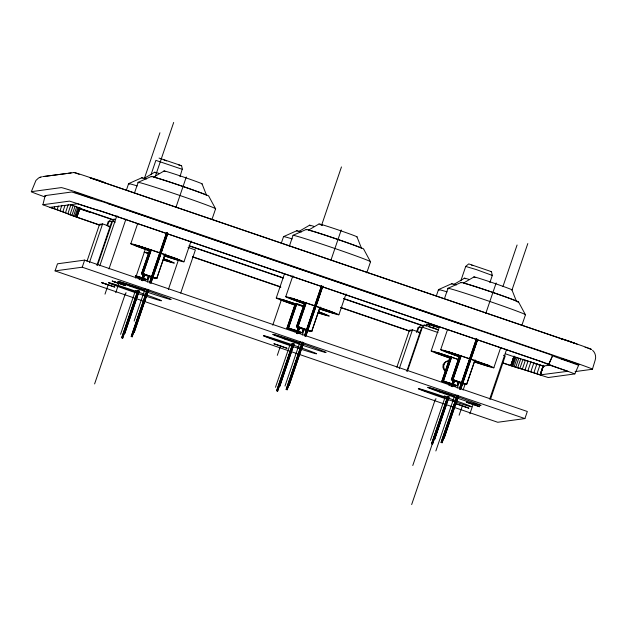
<?xml version="1.0" encoding="UTF-8"?>
<svg xmlns="http://www.w3.org/2000/svg" width="627" height="627" viewBox="0 0 627 627"><rect width="100%" height="100%" fill="white"/><g stroke="black" fill="none" stroke-linecap="round" stroke-linejoin="round"><path stroke-width="0.94" d="M99.568 225.156L68.845 214.434A19.562 0.509 18.8 0 0 50.826 207.678L42.902 204.763L45.152 195.608L71.768 191.987L81.534 195.068A18.739 0.494 18.8 0 0 101.096 201.212L549.103 354.184L552.693 355.611L548.852 364.232A19.562 0.509 18.8 0 0 566.91 370.965L574.834 373.911L548.217 377.532L539.306 374.719A19.562 0.509 18.8 0 0 518.89 368.3L502.901 363.08M45.152 195.632L45.834 195.953M577.161 344.121L90.186 177.872L577.161 344.121A16.122 0.423 18.8 0 1 591.465 349.458L588.777 348.455A16.396 0.431 18.8 0 1 587.679 348.118M575.084 371.607L592.429 369.248L595.227 359.969C596.332 356.591 595.227 352.633 592.578 350.274M514.038 356.018L511.076 365.643L502.454 362.704M67.959 213.478L70.976 204.614L79.762 208.156L76.659 217.091L54.079 208.564L54.682 206.792M57.12 209.622L58.327 206.071M60.067 210.648L61.877 205.327M62.888 211.644L64.996 205.437M65.529 212.592L68.241 204.614M70.153 214.285L73.171 205.421M72.066 215.006L75.083 206.142M73.68 215.633L76.698 206.769M55.074 270.895L57.488 263.802L84.645 260.111L527.315 411.484L524.901 418.577L497.744 422.269L55.074 270.895L82.231 267.204L524.901 418.577M74.966 216.158L77.991 207.286M75.914 216.566L78.939 207.702M76.51 216.856L79.527 207.992M76.909 216.182L79.762 208.156M79.676 208.227L76.737 217.122L100.046 225.093M76.917 217.185L79.754 208.258M82.231 267.204L84.645 260.111M86.973 261.302L99.56 224.317L102.601 223.902L110.125 226.48L108.604 226.684M89.379 262.737L102.601 223.902M106.943 225.493L108.189 221.825L110.775 219.693L114.929 219.129L112.539 221.229L97.538 265.284M107.382 226.033L108.839 221.731M96.911 265.315L111.88 221.323M99.811 265.817L116.771 216.009L117.429 216.135M126.427 190.059L128.613 183.633L141.835 177.762M134.68 192.442L138.12 182.339L151.334 176.469M108.973 268.967L125.925 219.16M104.999 294.141L108.165 284.83L101.535 282.565L114.819 287.095L101.511 282.565M144.469 178.201L159.932 132.767M150.974 174.808L155.88 160.379L182.198 169.282L179.988 176.673M130.824 243.691L137.619 223.737M115.721 292.684L118.895 283.373L112.257 281.1L125.525 285.646L112.257 281.1M155.418 176.085L173.679 122.445M94.606 383.928L125.549 293.044L126.286 292.942M135.526 278.051L145.26 249.46M120.564 334.309L135.048 291.751L108.495 282.667M139.155 279.705L140.095 276.922M155.182 278.678L141.467 273.983L149.767 249.601L151.726 250.212M149.9 249.585L141.467 273.983M165.199 254.06L156.758 278.466L143.042 273.772L151.029 250.291M143.042 273.772L151.17 250.275M138.52 291.767L122.767 338.031L121.724 337.749L137.783 290.56M141.247 280.387L143.136 274.838M121.724 337.749L137.948 290.544M141.412 280.363L143.614 273.889M139.257 290.889L124.742 333.533L123.691 333.25L138.206 290.614M141.678 280.418L143.889 273.928M138.371 290.591L123.691 333.25M141.843 280.394L144.053 273.905M127.305 323.634L138.308 291.312L135.651 290.403M142.094 280.191L143.991 274.634M122.61 338.055L126.074 327.874M142.611 279.744L144.186 275.112M139.092 290.912L124.742 333.533M142.564 280.716L144.461 275.159M142.729 280.692L144.625 275.135M135.361 275.692L147.259 279.76L148.489 276.146M147.259 279.76L148.623 276.123M134.139 321.048L144.555 290.458L117.994 281.374M147.392 282.119L149.602 275.637M148.027 290.473L132.109 336.762L131.223 336.456L146.977 290.199M149.492 282.793L166.5 232.836M131.223 336.456L147.141 290.176M149.657 282.769L166.664 232.813M148.764 289.603L134.249 332.239L133.198 331.957L147.713 289.321M149.924 282.832L166.962 232.774M147.878 289.298L133.198 331.957M150.088 282.808L167.127 232.75M133.324 332.576L147.815 290.019L144.273 288.804M150.339 282.605L167.056 233.495M175.889 207.545L186.297 176.971M132.109 336.762L133.684 332.13M138.097 319.182L147.862 290.497M150.692 282.174L151.64 279.399M153.842 272.917L161.719 249.789M166.445 235.909L167.385 233.134M150.856 282.15L151.805 279.376M154.007 272.894L161.884 249.765M166.288 236.818L167.55 233.111M148.599 289.619L134.249 332.239M150.809 283.138L167.534 234.004M150.974 283.114L167.699 233.981M156.758 278.466L165.066 254.084M168.365 289.502L178.366 260.134M183.946 261.859L191.047 240.995M180.701 293.091L195.381 249.954L188.045 247.446M212.145 218.933L215.586 208.83L208.713 196.086A30.362 0.792 18.8 0 0 178.021 184.761A30.362 0.792 18.8 0 0 151.859 176.861M281.358 243.041L283.545 236.614L296.767 230.744M289.306 246.34L293.052 235.321L306.274 229.451M276.256 297.966L284.595 273.474M272.753 325.17L281.233 300.262M285.755 296.673L292.864 275.809M277.314 355.337L280.481 346.026L287.119 348.298L273.842 343.753L280.888 345.971M321.651 225.085L341.456 166.923M286.892 328.258L300.748 332.937L286.892 328.258L295.192 303.876L297.159 304.487M287.025 328.242L295.325 303.86M296.704 330.86L288.467 328.046L296.767 303.664M288.467 328.046L296.9 303.64L303.311 305.835M275.496 387.29L289.987 344.732L263.426 335.649M294.4 331.761L295.035 329.904M310.122 331.659L296.399 326.965L304.698 302.582L306.666 303.194M304.832 302.567L296.399 326.965M320.131 307.042L311.697 331.448L297.974 326.753L306.274 302.371M297.974 326.753L306.407 302.355M293.452 344.748L277.706 391.013L276.656 390.731L292.723 343.541M296.5 332.443L298.389 326.886M276.656 390.731L292.88 343.518M296.665 332.42L298.554 326.871M294.188 343.87L279.673 386.514L278.623 386.232L293.146 343.596M296.61 333.399L298.82 326.91M293.303 343.572L278.623 386.232M296.775 333.376L298.671 327.811M279.36 385.08L293.24 344.294L291.477 343.682M297.347 332.247L298.922 327.607M277.542 391.029L279.43 385.48M291.085 351.245L293.287 344.772M297.386 332.741L298.961 328.117M297.543 332.725L299.118 328.093M294.024 343.894L279.673 386.514M297.496 333.697L299.706 327.208M297.66 333.674L299.871 327.192M298.53 331.487L302.19 332.741L303.421 329.128M302.19 332.741L303.554 329.104M285.003 386.005L300.121 341.59M302.332 335.1L304.534 328.619M288.781 385.096L287.205 389.72L286.163 389.438L302.222 342.248M304.432 335.774L321.439 285.81M286.163 389.438L302.386 342.232M304.589 335.751L321.596 285.794M303.695 342.585L289.18 385.221L288.13 384.939L302.645 342.303M304.855 335.813L321.58 286.68M302.81 342.279L288.13 384.939M305.02 335.79L321.745 286.664M286.9 389.547L302.441 343.909M305.271 335.586L321.988 286.476M331.142 259.602L341.237 229.952M287.048 389.743L288.624 385.111M289.251 383.262L298.381 356.434M301.846 346.253L302.794 343.478M305.631 335.155L308.46 326.824M315.075 307.395L318.54 297.222M290.042 381.388L298.546 356.41M305.474 336.056L308.939 325.875M311.776 317.552L322.168 287.017M303.531 342.601L289.18 385.221M305.741 336.111L322.466 286.986M305.905 336.096L322.944 286.037M311.697 331.448L319.692 307.967M338.878 314.84L345.979 293.977M366.771 272.831L370.518 261.812L363.644 249.068A30.362 0.792 18.8 0 0 332.961 237.743A30.362 0.792 18.8 0 0 306.791 229.843M396.836 367.265L409.431 330.28L412.472 329.865L419.996 332.435L418.475 332.647M399.25 368.7L412.472 329.865M416.493 332.373L418.06 327.788L420.646 325.656L424.792 325.092L438.696 329.841M417.245 331.996L418.711 327.694M406.774 371.27L421.752 327.286M407.409 371.247L422.402 327.192L424.792 325.092M436.298 296.022L438.485 289.596L451.699 283.725M426.054 326.416L426.564 324.935L429.605 324.527L438.892 327.568M429.605 324.527L428.852 326.738L438.14 329.786M433.547 328.219L434.299 326.001M444.551 298.405L447.984 288.302L461.206 282.432M431.188 350.948L439.527 326.455M460.845 280.763L465.759 266.342L468.73 263.896L491.458 271.663L492.313 275.425L489.859 282.636M440.695 349.654L447.49 329.7M412.778 465.508L435.42 399.007L436.157 398.905M441.823 381.24L455.688 385.911L441.823 381.24L450.123 356.857L452.091 357.461M441.964 381.224L450.264 356.841M458.486 382.086L457.122 385.715L443.399 381.028L451.699 356.645M443.399 381.028L451.526 357.531M430.428 440.272L444.919 397.714L418.358 388.63M449.018 385.668L449.967 382.885M465.054 384.641L451.33 379.946L459.63 355.564L461.597 356.175M459.763 355.548L451.33 379.946M475.062 360.023L466.629 384.429L452.906 379.735L461.206 355.352M452.906 379.735L461.033 356.238M440.193 421.783L432.638 443.994L431.588 443.712L447.341 397.447M451.119 386.35L453.321 379.868M431.588 443.712L447.498 397.424M451.283 386.326L453.486 379.852M449.128 396.852L434.605 439.496L433.563 439.213L448.078 396.577M451.55 386.381L453.76 379.891M448.242 396.554L433.563 439.213M451.706 386.357L453.917 379.868M411.657 504.555L443.454 411.147M444.402 408.373L448.18 397.275L444.19 395.911M451.965 386.154L453.54 381.522M432.473 444.01L448.227 397.753M452.945 383.873L453.893 381.098M441.142 419.008L448.383 397.73M448.963 396.875L434.605 439.496M452.435 386.679L454.324 381.122M452.592 386.655L454.489 381.098M457.428 384.813L458.353 382.109M435.859 450.954L454.426 396.421L427.865 387.337M457.263 388.082L459.473 381.6M445.295 433.445L442.145 442.701L441.094 442.419L456.84 396.154M459.364 388.756L476.371 338.792M441.094 442.419L457.005 396.139M459.528 388.732L476.536 338.776M458.627 395.559L444.112 438.202L443.062 437.92L457.585 395.284M459.787 388.795L476.833 338.737M457.741 395.261L443.062 437.92M459.952 388.771L476.677 339.638M441.839 442.529L457.373 396.891M459.889 389.492L476.928 339.458M485.76 313.508L496.169 282.934M441.98 442.725L445.131 433.469M450.484 417.739L455.21 403.859M463.714 378.88L465.289 374.256M450.335 418.64L457.577 397.361M460.414 389.038L477.1 339.999M458.462 395.582L444.112 438.202M460.673 389.093L477.398 339.967M460.837 389.077L477.562 339.944M463.102 390.072L465.305 383.614M466.935 383.52L474.929 360.047M459.129 415.239L462.303 405.928L468.941 408.201L455.657 403.655L462.71 405.873M502.917 286.617L517.087 245M469.858 413.781L473.158 404.321L479.679 406.735L466.378 402.205L473.158 404.321M512.071 289.784L527.809 243.542M493.81 367.822L500.605 347.86M489.663 399.148L506.624 349.341M490.565 399.046L505.252 355.917L503.418 355.29M522.017 324.896L525.457 314.793L518.576 302.049M510.778 365.549L513.795 356.685L543.484 366.011L550.138 365.11M510.887 365.588L513.905 356.716M510.989 365.619L514.015 356.755M514.148 356.794L511.076 365.643L540.396 374.86L567.843 371.286L549.777 365.173L541.132 361.583M511.373 365.651L514.391 356.787M511.977 365.768L515.002 356.904M512.941 366.011L515.958 357.139M514.242 366.372L517.259 357.5M515.872 366.842L518.89 357.978M517.792 367.43L520.81 358.566M519.995 368.112L523.012 359.247M522.432 368.888L525.457 360.023M525.089 369.742L528.106 360.878M527.91 370.667L530.928 361.803M530.865 371.646L533.883 362.774M533.906 372.657L536.924 363.793M537.002 373.708L540.019 364.843M540.106 374.766L543.123 365.902M543.248 365.941L540.231 374.813L543.382 365.243L540.396 374.86L543.484 366.011M80.178 207.655L76.659 217.091M44.368 196.721A23.426 0.611 18.8 0 1 31.35 191.666L35.943 180.435L38.655 177.935L42.283 176.649M548.758 364.263L552.552 355.658M574.834 373.911L578.627 365.282L569.943 362.085A18.739 0.494 18.8 0 1 552.646 355.627L552.693 355.611M154.54 172.292L143.959 178.491A28.105 0.737 18.8 0 1 145.284 178.742M153.466 177.198L164.047 170.999M298.891 231.465L309.472 225.273M308.398 230.18L318.978 223.98A20.142 0.525 18.8 0 1 338.776 230.109A20.142 0.525 18.8 0 1 356.763 236.881M453.823 284.446L464.411 278.255M463.329 283.161L473.91 276.962M40.441 177.088L39.564 177.449M66.36 173.554L43.232 176.571L74.057 172.527A16.122 0.423 18.8 0 1 90.225 177.606L98.674 180.231A16.396 0.431 18.8 0 1 103.62 182.457M31.35 191.666L61.227 187.606A23.426 0.611 18.8 0 1 84.716 194.989L571.652 361.497A23.426 0.611 18.8 0 1 592.429 369.248M42.91 204.739L69.526 201.118L78.438 203.932A19.562 0.509 18.8 0 0 98.854 210.343L548.899 364.216M54.079 208.564L49.901 207.365L77.419 203.806L106.966 213.102L541.125 361.575M108.189 221.825L112.539 221.229L115.297 222.177M418.06 327.788L422.402 327.192L438.038 332.545M443.171 364.734L443.963 364.632M68.288 173.303L71.18 172.927M181.015 165.599L181.579 165.7L182.441 169.462M490.886 271.554L491.458 271.663M491.654 275.3L492.313 275.425L476.387 269.602L465.994 266.522M108.777 204.01L109.388 204.128M74.072 172.55L75.906 173.076A16.396 0.431 18.8 0 0 79.135 174.29M45.403 196.376L44.635 196.204L45.395 196.588M178.413 164.83L179.714 165.23M533.444 363.213L534.157 363.433M534.956 363.684L535.834 363.966M536.79 364.271L537.786 364.6M538.828 364.945L539.894 365.306M543.264 366.199L544.283 366.544M109.984 204.237L462.499 324.778M79.935 208.321L113.236 219.709M189.095 245.643L283.451 277.91M343.58 298.476L423.139 325.679M505.472 353.832L513.795 356.685M80.334 208.705L112.711 219.779M190.42 246.348L282.926 277.98M343.98 298.86L422.614 325.75M79.903 208.916L90.084 212.396M99.56 224.317L101.237 224.889M409.431 330.28L411.1 330.852M192.552 256.725L280.434 286.782M340.563 307.34L409.94 331.064M192.998 257.109L280.88 287.158M341.01 307.724L409.47 331.134M146.546 252.226L149.289 253.167M143.175 273.756L156.899 278.443M298.107 326.738L311.831 331.424M453.039 379.719L466.762 384.406M135.503 275.668L147.392 279.736M288.6 328.023L302.324 332.718M443.54 381.004L457.255 385.699M135.753 276.515L145.817 279.955L135.62 276.531M299.651 341.942L302.747 343M455.468 395.222L457.679 395.982M272.933 334.356L299.487 343.439M131.388 336.433L132.273 336.738M286.32 389.414L287.205 389.72M441.259 442.396L442.145 442.701M121.881 337.726L122.767 338.031M276.82 390.707L277.706 391.013M431.752 443.689L432.638 443.994M163.937 159.956L166.61 160.904M471.567 265.103L473.064 265.644M574.888 343.306L568.642 340.939A16.396 0.431 18.8 0 0 561.024 338.815M181.579 165.7L159.062 158.09M511.906 289.784L516.452 301.321A28.105 0.737 18.8 0 0 491.521 292.017M356.967 236.802L361.52 248.339M202.035 183.821L206.581 195.358A28.105 0.737 18.8 0 0 189.127 188.641A28.105 0.737 18.8 0 0 158.631 178.538M457.036 401.147A28.105 0.737 18.8 0 1 459.936 403.467A28.105 0.737 18.8 0 1 418.444 388.787A28.105 0.737 18.8 0 1 455.226 400.504M136.905 293.154A28.105 0.737 18.8 0 1 110.885 283.208A28.105 0.737 18.8 0 1 156.444 298.57A28.105 0.737 18.8 0 1 138.645 293.742M71.227 205.256A18.739 0.494 18.8 0 1 71.133 205.288M523.906 359.937A18.739 0.494 18.8 0 1 524.783 360.18M525.881 360.501A18.739 0.494 18.8 0 1 527.182 360.893M530.317 361.881A18.739 0.494 18.8 0 1 540.153 365.133M540.85 365.369A18.739 0.494 18.8 0 1 542.245 365.847M586.449 347.734A16.396 0.431 18.8 0 1 585.093 347.303M562.96 339.63A16.396 0.431 18.8 0 1 562.106 339.293M102.757 182.214A16.396 0.431 18.8 0 1 101.699 181.901M426.877 324.551A32.792 0.862 18.8 0 1 430.357 325.107M431.415 325.421A32.792 0.862 18.8 0 1 438.297 327.537M297.284 231.136A30.362 0.792 18.8 0 1 301.485 231.935M299.377 231.833A28.105 0.737 18.8 0 1 300.215 231.724M283.545 236.614A40.99 1.074 18.8 0 1 292.174 238.903M318.547 311.901A24.594 0.643 18.8 0 1 318.242 312.81M295.419 305.184A24.594 0.643 18.8 0 1 279.877 299.134A24.594 0.643 18.8 0 1 303.374 306.564M321.831 312.936A24.594 0.643 18.8 0 1 318.54 311.925M295.725 304.291A24.594 0.643 18.8 0 1 282.275 299.377M310.561 225.783A20.142 0.525 18.8 0 1 313.837 226.347M318.453 311.744A28.105 0.737 18.8 0 1 318.101 312.889M294.369 304.91A28.105 0.737 18.8 0 1 276.617 298.005A28.105 0.737 18.8 0 1 303.578 306.532M142.353 178.154A30.362 0.792 18.8 0 1 146.553 178.954M129.319 184.166A40.99 1.074 18.8 0 1 137.242 185.921M155.629 172.801A20.142 0.525 18.8 0 1 158.905 173.373M163.522 258.763A28.105 0.737 18.8 0 1 163.169 259.907M144.288 252.078A28.105 0.737 18.8 0 1 148.646 253.551M163.302 259.829A24.594 0.643 18.8 0 0 163.616 258.92A24.594 0.643 18.8 0 0 169.533 260.714M144.092 252.109A24.594 0.643 18.8 0 1 149.304 253.872M154.791 177.449A28.105 0.737 18.8 0 1 157.839 178.303M138.826 182.88A40.99 1.074 18.8 0 1 174.157 193.539A40.99 1.074 18.8 0 1 215.586 208.83M149.994 250.91A24.594 0.643 18.8 0 1 138.81 246.05A24.594 0.643 18.8 0 1 176.61 258.935A24.594 0.643 18.8 0 1 163.71 255.581M177.104 258.873A24.594 0.643 18.8 0 1 164.846 254.977M150.292 250.024A24.594 0.643 18.8 0 1 137.564 245.392M165.128 171.508A20.142 0.525 18.8 0 1 181.344 176.281A20.142 0.525 18.8 0 1 201.831 183.899M148.936 250.643A28.105 0.737 18.8 0 1 136.208 245.102A28.105 0.737 18.8 0 1 179.447 259.852A28.105 0.737 18.8 0 1 164.368 255.902M308.876 230.54A28.105 0.737 18.8 0 1 329.653 236.692A28.105 0.737 18.8 0 1 361.034 247.971M293.052 235.321A40.99 1.074 18.8 0 1 334.16 248.245A40.99 1.074 18.8 0 1 370.518 261.812M304.926 303.891A24.594 0.643 18.8 0 1 293.569 298.977A24.594 0.643 18.8 0 1 331.213 311.791A24.594 0.643 18.8 0 1 319.48 308.845M332.036 311.854A24.594 0.643 18.8 0 1 319.778 307.951M305.224 303.006A24.594 0.643 18.8 0 1 291.782 298.084M322.372 225.406A20.142 0.525 18.8 0 1 320.068 224.49M303.868 303.625A28.105 0.737 18.8 0 1 291.14 298.084A28.105 0.737 18.8 0 1 334.387 312.834A28.105 0.737 18.8 0 1 319.308 308.884M461.723 282.824A30.362 0.792 18.8 0 1 491.646 292.002A30.362 0.792 18.8 0 1 517.142 301.775M464.654 283.412A28.105 0.737 18.8 0 1 490.659 291.72M448.689 288.843A40.99 1.074 18.8 0 1 484.02 299.502A40.99 1.074 18.8 0 1 525.457 314.793M459.857 356.873A24.594 0.643 18.8 0 1 448.501 351.959A24.594 0.643 18.8 0 1 486.144 364.765A24.594 0.643 18.8 0 1 474.412 361.826M489.632 365.58A24.594 0.643 18.8 0 1 474.717 360.933M460.163 355.979A24.594 0.643 18.8 0 1 447.435 351.347M475 277.471A20.142 0.525 18.8 0 1 491.215 282.244A20.142 0.525 18.8 0 1 511.695 289.862M458.807 356.606A28.105 0.737 18.8 0 1 446.071 351.065A28.105 0.737 18.8 0 1 489.319 365.807A28.105 0.737 18.8 0 1 474.239 361.865M445.382 371.278A5.674 5.667 82.3 0 1 448.908 360.909M445.06 370.196A5.674 5.667 82.3 0 1 448.227 360.893M452.224 284.117A30.362 0.792 18.8 0 1 456.425 284.917M439.19 290.129A40.99 1.074 18.8 0 1 447.114 291.884M449.402 357.829A24.594 0.643 18.8 0 1 434.903 352.131A24.594 0.643 18.8 0 1 458.306 359.545M450.656 357.272A24.594 0.643 18.8 0 1 437.928 352.64M465.493 278.764A20.142 0.525 18.8 0 1 468.777 279.328M449.3 357.892A28.105 0.737 18.8 0 1 431.548 350.987A28.105 0.737 18.8 0 1 458.509 359.514M74.503 192.144L92.208 198.203L74.503 192.144M561.439 358.652L579.144 364.71L561.439 358.652M439.731 392.071A28.105 0.737 18.8 0 0 480.987 405.504A28.105 0.737 18.8 0 0 442.552 391.687A28.105 0.737 18.8 0 0 439.731 392.071M284.799 339.089A28.105 0.737 18.8 0 0 326.048 352.523A28.105 0.737 18.8 0 0 287.621 338.705A28.105 0.737 18.8 0 0 284.799 339.089M275.292 340.383A28.105 0.737 18.8 0 0 316.549 353.816A28.105 0.737 18.8 0 0 278.114 339.999A28.105 0.737 18.8 0 0 275.292 340.383M129.867 286.108A28.105 0.737 18.8 0 0 171.116 299.541A28.105 0.737 18.8 0 0 132.689 285.724A28.105 0.737 18.8 0 0 129.867 286.108"/></g></svg>
